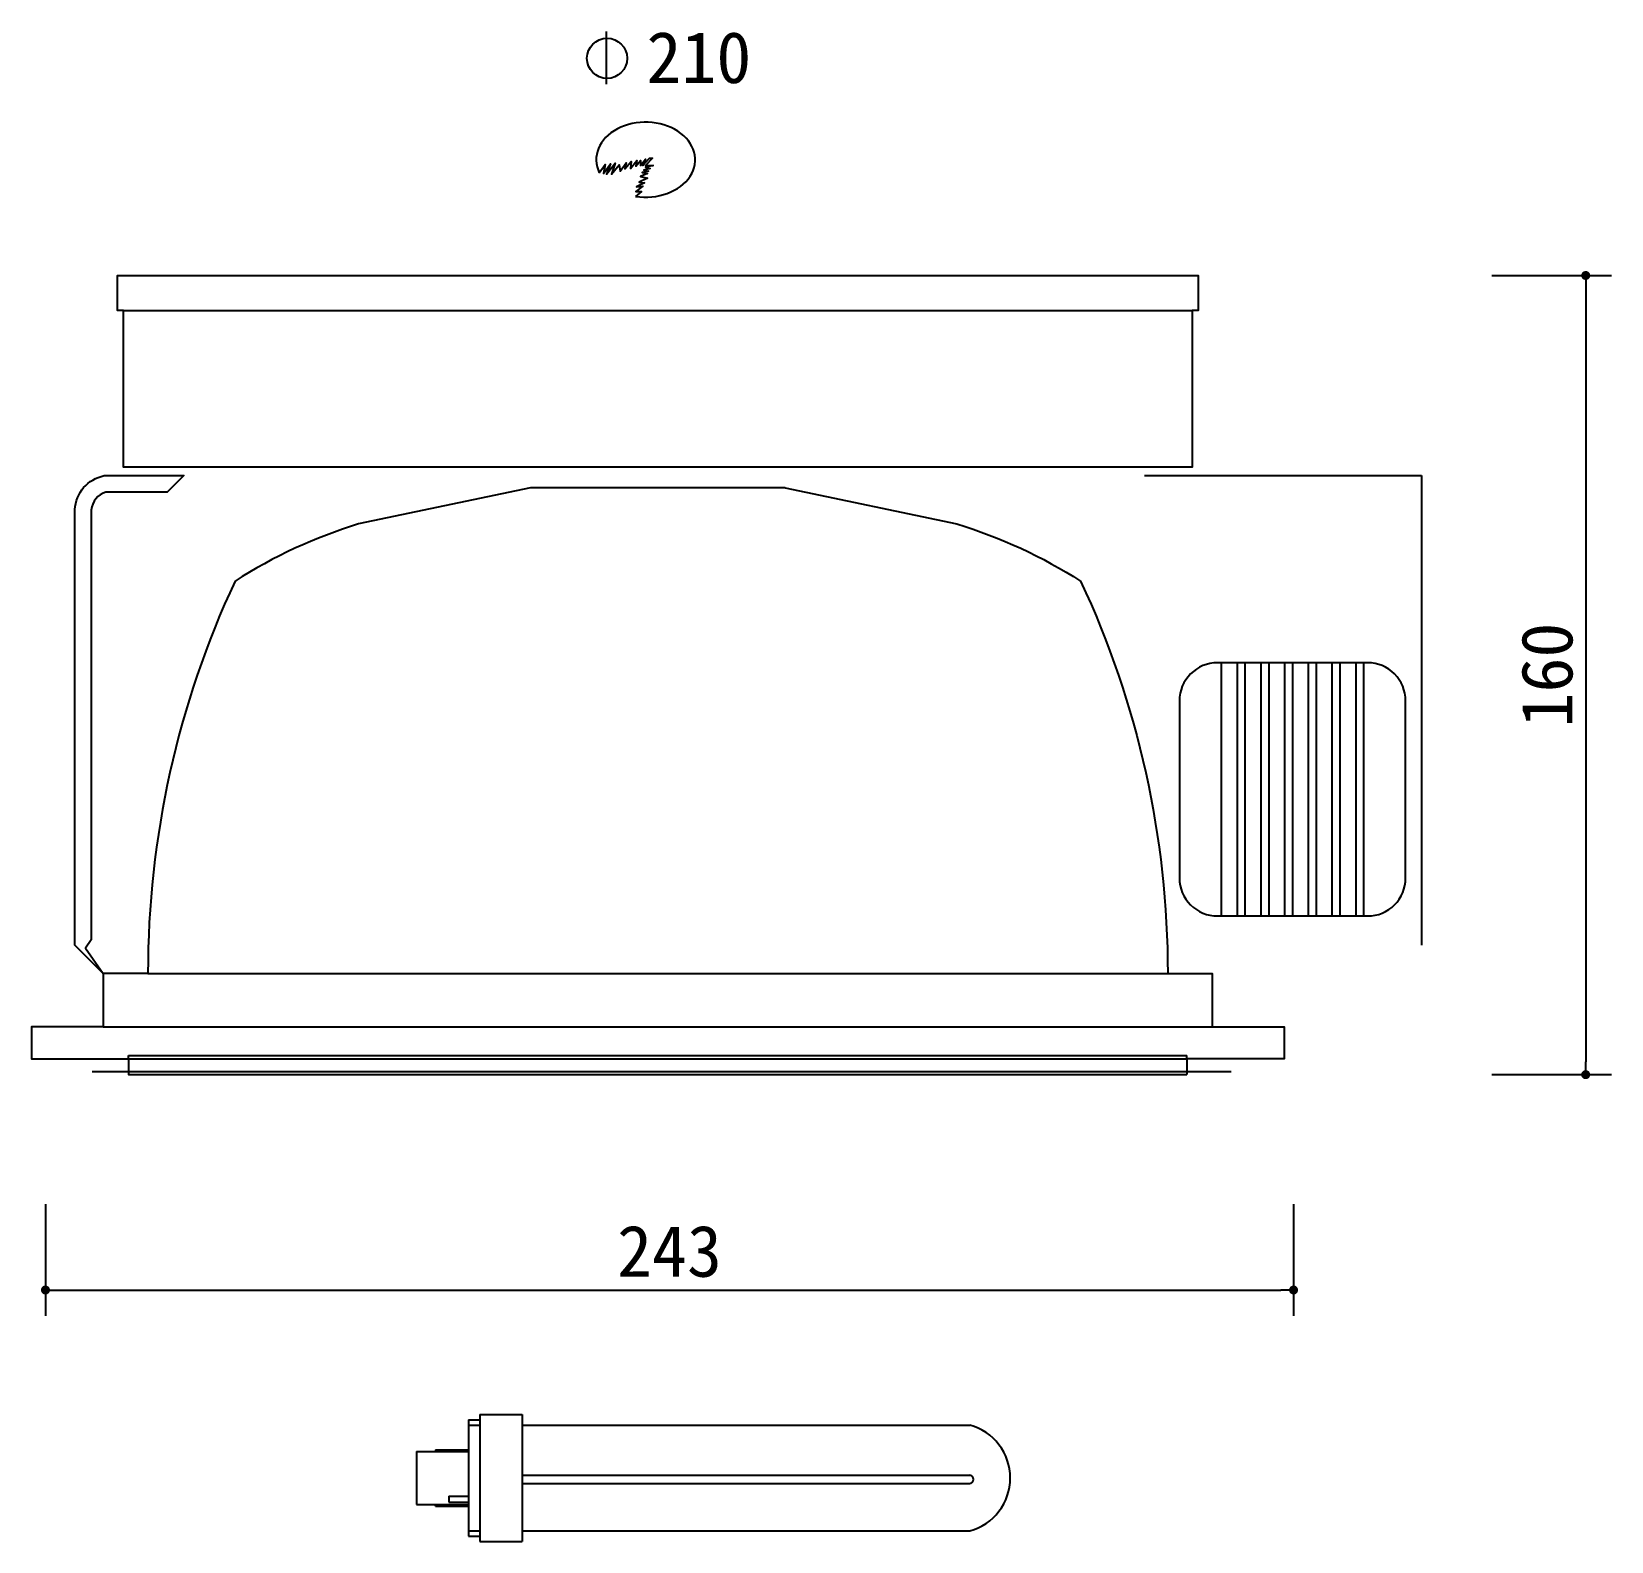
# Model space of a CAD drawing. Extents: x 575 to 882, y 767 to 1061.
import ezdxf

# ---------------------------------------------------------------- set-up
doc = ezdxf.new("R2010")
doc.units = 0
doc.header["$MEASUREMENT"] = 0
doc.layers.get('0').update_dxf_attribs({"linetype": 'CONTINUOUS'})
doc.layers.get('DEFPOINTS').update_dxf_attribs({"linetype": 'CONTINUOUS'})
for name, color, linetype in [('3', 3, 'CONTINUOUS'), ('4', 4, 'CONTINUOUS'), ('BH', 3, 'CONTINUOUS'), ('DIM', 3, 'CONTINUOUS'), ('TEXT', 3, 'CONTINUOUS')]:
    doc.layers.add(name, color=color, linetype=linetype)
doc.styles.add('HZ', font='')
doc.styles.get("Standard").update_dxf_attribs({"font": 'txt.shx', "bigfont": 'bigfont.shx'})
doc.styles.get('HZ').set_extended_font_data('仿宋_GB2312')
doc.dimstyles.get("Standard").update_dxf_attribs({"dimtxt": 0.18, "dimasz": 0.18, "dimexe": 0.18, "dimexo": 0.0625, "dimgap": 0.09, "dimtad": 0, "dimtih": 1, "dimtoh": 1, "dimdec": 4, "dimzin": 0, "dimtxsty": 'STANDARD', "dimcen": 0.09, "dimazin": 3, "dimtfac": 1, "dimtdec": 4, "dimtofl": 0, "dimtmove": 0, "dimatfit": 3, "dimtolj": 1, "dimtzin": 0})

# ---------------------------------------------------------------- blocks, each defined once
blk = doc.blocks.new('_DOT')
at = {"color": 0, "linetype": 'BYBLOCK'}
blk.add_line((-0.35, 0), (-1, 0), dxfattribs=at)
at = {"color": 0, "linetype": 'BYBLOCK', "const_width": 0.35}
blk.add_lwpolyline([(-0.175, 0, 1), (0.175, 0, 1)], format="xyb", close=True, dxfattribs=at)
blk = doc.blocks.new('*D4')
at = {"linetype": 'BYBLOCK'}
for p, q in [((859.08, 1013.78), (882.35, 1013.78)), ((877.35, 1011.28), (877.35, 860.73)), ((859.08, 858.23), (882.35, 858.23))]:
    blk.add_line(p, q, dxfattribs=at)
at = {"layer": 'DEFPOINTS', "color": 0, "linetype": 'BYBLOCK'}
for p in [(854.08, 1013.78), (854.08, 858.23), (877.35, 858.23)]:
    blk.add_point(p, dxfattribs=at)
at = {"linetype": 'BYBLOCK', "xscale": 2.5, "yscale": 2.5, "zscale": 2.5}
for p, rotation in [((877.35, 1013.78), 90), ((877.35, 858.23), 270)]:
    blk.add_blockref('_DOT', p, dxfattribs=dict(at, rotation=rotation))
at = {"linetype": 'BYBLOCK', "insert": (869.85, 936.01), "char_height": 10, "attachment_point": 5, "rotation": 90, "style": 'HZ'}
blk.add_mtext('\\A1;160', dxfattribs=at)
blk = doc.blocks.new('*D3')
at = {"linetype": 'BYBLOCK'}
for p, q in [((577.47, 833.02), (577.47, 811.31)), ((820.47, 833.02), (820.47, 811.31)), ((579.97, 816.31), (817.97, 816.31))]:
    blk.add_line(p, q, dxfattribs=at)
at = {"layer": 'DEFPOINTS', "color": 0, "linetype": 'BYBLOCK'}
for p in [(577.47, 838.02), (820.47, 838.02), (820.47, 816.31)]:
    blk.add_point(p, dxfattribs=at)
at = {"linetype": 'BYBLOCK', "xscale": 2.5, "yscale": 2.5, "zscale": 2.5, "rotation": 180}
blk.add_blockref('_DOT', (577.47, 816.31), dxfattribs=at)
at = {"linetype": 'BYBLOCK', "xscale": 2.5, "yscale": 2.5, "zscale": 2.5}
blk.add_blockref('_DOT', (820.47, 816.31), dxfattribs=at)
at = {"linetype": 'BYBLOCK', "insert": (698.97, 823.81), "char_height": 10, "attachment_point": 5, "style": 'HZ'}
blk.add_mtext('\\A1;243', dxfattribs=at)

msp = doc.modelspace()

# ---------------------------------------------------------------- hatches: boundary and pattern name
at = {"layer": 'BH'}
h = msp.add_hatch(dxfattribs=at)
h.set_pattern_fill('ANSI32', color=256, scale=12.324586, angle=45, style=0)
h.set_pattern_definition([(90, (-9214.984, 1494.6913), (-4.6217196, 8e-16), []), (90, (-9213.4436, 1496.232), (-4.6217196, 8e-16), [])])
h.paths.add_polyline_path([(835.96, 938.32, 0.036271), (834.89, 938.4), (805.65, 938.4, 0.022397), (804.99, 938.37), (804.99, 889.14, 0.022397), (805.65, 889.11), (834.89, 889.11, 0.036271), (835.96, 889.19)])

# ---------------------------------------------------------------- linework, layer by layer
at = {"layer": '3'}
for p, q in [((686.64, 1061.25), (686.64, 1051.01)), ((592.65, 1006.97), (800.74, 1006.97)), ((597.42, 877.95), (795.97, 877.95)), ((597.73, 877.98), (597.73, 877.95)), ((588.73, 867.51), (804.65, 867.51)), ((593.66, 861.93), (799.72, 861.93)), ((593.66, 861.34), (593.66, 861.93)), ((593.66, 861.34), (799.72, 861.34)), ((799.72, 861.34), (799.72, 861.93)), ((586.56, 858.82), (808.29, 858.82)), ((659.82, 791.02), (659.82, 768.41)), ((659.82, 791.02), (662.03, 791.02)), ((662.03, 792.05), (670.31, 792.05)), ((662.03, 792.05), (662.03, 767.38)), ((670.31, 792.05), (670.31, 767.38)), ((659.82, 789.99), (662.03, 789.99)), ((670.31, 789.99), (757.41, 789.99)), ((649.71, 784.86), (649.71, 774.57)), ((649.71, 784.86), (659.82, 784.86)), ((653.39, 785.23), (653.39, 784.86)), ((653.39, 785.23), (659.82, 785.23)), ((670.31, 780.27), (757.41, 780.27)), ((670.31, 778.64), (757.41, 778.64)), ((656, 776.21), (656, 775.02)), ((656, 776.21), (659.82, 776.21)), ((649.71, 774.57), (659.82, 774.57)), ((653.39, 774.21), (653.39, 774.57)), ((653.39, 774.21), (659.82, 774.21)), ((656, 775.02), (659.82, 775.02)), ((659.82, 769.44), (662.03, 769.44)), ((670.31, 769.44), (757.41, 769.44)), ((659.82, 768.41), (662.03, 768.41)), ((662.03, 767.38), (670.31, 767.38))]:
    msp.add_line(p, q, dxfattribs=at)
msp.add_lwpolyline([(685.3, 1033.77), (686.46, 1035.41), (686.13, 1033.61), (687.47, 1035.52), (686.69, 1033.5), (688.37, 1035.63), (687.7, 1033.5), (689.16, 1035.29), (689.38, 1034.06), (690.5, 1035.74), (690.28, 1034.51), (691.51, 1035.97), (691.4, 1034.62), (692.64, 1036.19), (692.41, 1035.07), (693.31, 1036.19), (693.31, 1035.18), (694.32, 1036.42), (693.76, 1035.18), (695.1, 1036.64), (695.67, 1036.64), (694.32, 1035.18), (695.78, 1035.18), (694.32, 1034.85), (695.22, 1034.62), (693.98, 1034.28), (694.88, 1034.06), (693.65, 1033.84), (694.66, 1033.61), (693.31, 1033.05), (694.66, 1032.72), (693.08, 1031.93), (694.09, 1031.82), (692.52, 1031.03), (693.76, 1031.15), (692.41, 1030.14), (693.53, 1030.14), (692.36, 1029.18)], dxfattribs=at)
msp.add_circle((686.81, 1056.05), 3.91, dxfattribs=at)
for centre, radius, start, end in [((754.69, 779.72), 10.63, 284.8557, 75.1443), ((757.32, 779.46), 0.818, 276.3069, 83.6931)]:
    msp.add_arc(centre, radius, start, end, dxfattribs=at)
msp.add_ellipse((694.33, 1036.32), major_axis=(9.63, 0), ratio=0.758153, start_param=4.506112, end_param=9.781472, dxfattribs=at)
at = {"layer": '4'}
for p, q in [((721.47, 972.48), (671.92, 972.48)), ((791.48, 974.82), (845.37, 974.82)), ((804.65, 877.95), (804.65, 868.09)), ((799.72, 861.34), (799.72, 858.23)), ((799.72, 861.34), (799.72, 858.23))]:
    msp.add_line(p, q, dxfattribs=at)
msp.add_lwpolyline([(800.74, 1006.97), (800.74, 976.47), (592.65, 976.47), (592.65, 1006.97), (591.47, 1006.97), (591.47, 1013.78), (801.91, 1013.78), (801.91, 1006.97)], close=True, dxfattribs=at)
for points in [[(588.73, 877.95), (583.19, 883.41), (583.19, 968.22, -0.340727), (588.88, 974.82), (604.39, 974.82), (601.2, 971.62), (589.25, 971.62, 0.315869), (586.4, 968.12), (586.4, 884.5), (585.25, 882.83)], [(805.65, 889.11), (834.89, 889.11, 0.414214), (842.29, 896.51), (842.29, 931, 0.414214), (834.89, 938.4), (805.65, 938.4, 0.414214), (798.25, 931), (798.25, 896.51, 0.414214)]]:
    msp.add_lwpolyline(points, format="xyb", close=True, dxfattribs=at)
for points in [[(671.92, 972.48), (638.45, 965.44, 0.067486), (614.38, 954.29, 0.109734), (597.42, 877.95)], [(721.47, 972.48), (754.94, 965.44, -0.067486), (779.01, 954.29, -0.109734), (795.97, 877.95), (804.65, 877.95), (804.65, 867.51), (818.62, 867.51), (818.62, 861.34), (799.72, 861.34)]]:
    msp.add_lwpolyline(points, format="xyb", dxfattribs=at)
for points in [[(845.37, 974.82), (845.37, 883.41)], [(597.42, 877.95), (588.73, 877.95), (588.73, 867.51), (574.77, 867.51), (574.77, 861.34), (593.66, 861.34), (593.66, 858.23), (799.72, 858.23)]]:
    msp.add_lwpolyline(points, dxfattribs=at)

# ---------------------------------------------------------------- texts
at = {"layer": 'TEXT', "style": 'HZ'}
msp.add_text('210', height=10, dxfattribs=at).set_placement((694.49, 1051.24))

# ---------------------------------------------------------------- dimensions: what is measured, and where the dimension line sits
at = {"layer": 'DIM'}
dim = msp.add_linear_dim(base=(877.35, 858.23), p1=(854.08, 1013.78), p2=(854.08, 858.23), angle=90, text='160', dimstyle='STANDARD', override={"dimscale": 5, "dimtxt": 2, "dimasz": 0.5, "dimexe": 1, "dimexo": 1, "dimgap": 0.5, "dimtad": 1, "dimtih": 0, "dimtoh": 0, "dimdec": 0, "dimtxsty": 'HZ', "dimblk1": 'DOT', "dimblk2": 'DOT', "dimsah": 1, "dimcen": 0, "dimclrd": 256, "dimclre": 256, "dimclrt": 256, "dimtfac": 0.5, "dimtdec": 0, "dimtofl": 1}, dxfattribs=at)
dim.commit()
dim.dimension.update_dxf_attribs({"geometry": '*D4', "text_midpoint": (869.85, 936.01)})
dim = msp.add_linear_dim(base=(820.47, 816.31), p1=(577.47, 838.02), p2=(820.47, 838.02), text='243', dimstyle='STANDARD', override={"dimscale": 5, "dimtxt": 2, "dimasz": 0.5, "dimexe": 1, "dimexo": 1, "dimgap": 0.5, "dimtad": 1, "dimtih": 0, "dimtoh": 0, "dimdec": 0, "dimtxsty": 'HZ', "dimblk1": 'DOT', "dimblk2": 'DOT', "dimsah": 1, "dimcen": 0, "dimclrd": 256, "dimclre": 256, "dimclrt": 256, "dimtfac": 0.5, "dimtdec": 0, "dimtofl": 1}, dxfattribs=at)
dim.commit()
dim.dimension.update_dxf_attribs({"geometry": '*D3', "text_midpoint": (698.97, 823.81)})

doc.saveas('drawing.dxf')
